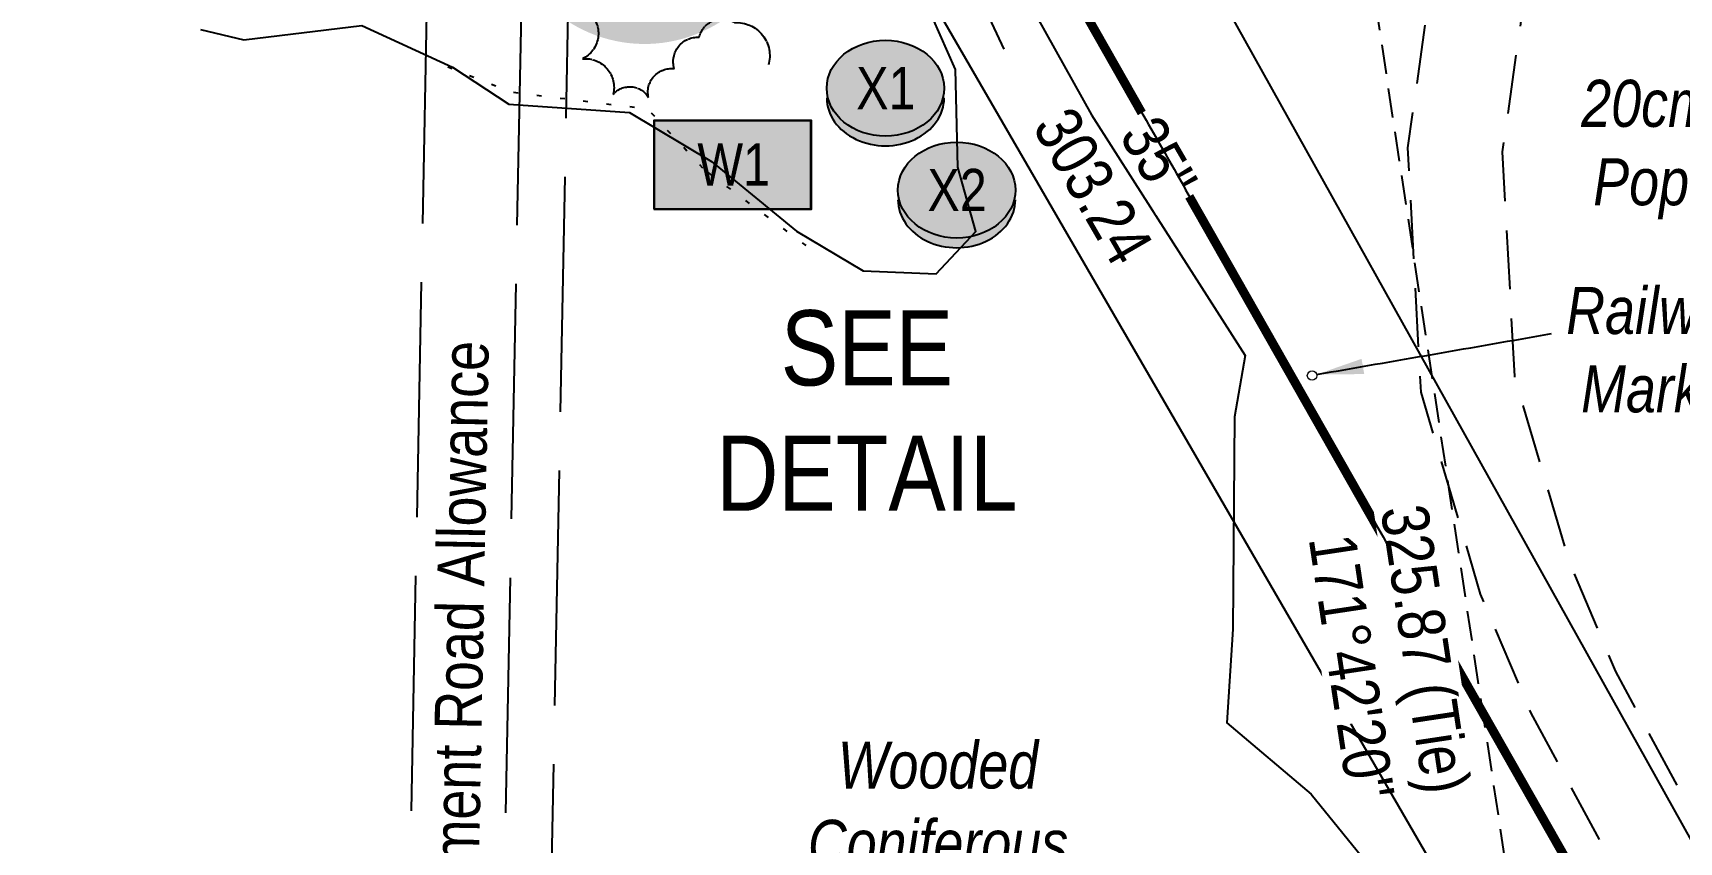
# Model space of a CAD drawing. Extents: x 410361 to 414309, y 6054312 to 6057526.
# Drawn here: x 412601.2 to 412951.4, y 6055172.9 to 6055345 of the extents above; entities that cross this region are included whole.
import ezdxf
from ezdxf.enums import TextEntityAlignment as Align

# ---------------------------------------------------------------- set-up
doc = ezdxf.new("R2010")
doc.units = 0
doc.header["$LTSCALE"] = 5
for name, pattern in [('0', [1, 1, 0]), ('DASHED', [19.05, 12.7, -6.35]), ('foc-ACCESSROAD', [3.75, 2.5, -1.25]), ('foc-TIELINE', [1.875, 1.25, -0.625]), ('foc-TOPO', [1, 0.2, -0.8]), ('foc-TOPO-ephemeral', [6.25, 3.125, -0.625, 0.625, -0.625, 0.625, -0.625]), ('foc-UNSURVEYED', [12.5, 10, -2.5])]:
    doc.linetypes.add(name, pattern=pattern)
doc.layers.add('AS-GENERAL', color=48, linetype='Continuous', lineweight=18)
for name, color, linetype in [('AS-RAILWAY', 13, 'TRACKS'), ('CL3D', 7, 'Continuous'), ('DETAIL-T', 7, 'Continuous'), ('F-AR', 190, 'foc-ACCESSROAD'), ('L-BD', 7, 'Continuous'), ('L-ROAD-T', 7, 'Continuous'), ('L-TIE', 7, 'foc-TIELINE'), ('L-TITLEDB', 4, 'Continuous'), ('L-USEC', 7, 'foc-UNSURVEYED'), ('P-BUFFER-H 30m', 51, 'Continuous'), ('P-CROSSINGS', 250, 'Continuous'), ('P-TEMP-BLOCKS', 250, 'Continuous'), ('T-BUSH', 110, '0'), ('T-DRAW', 143, 'foc-TOPO-ephemeral'), ('T-LOW-AREA', 48, 'foc-TOPO'), ('WETLAND', 143, 'Continuous'), ('WETLAND-T', 146, 'Continuous')]:
    doc.layers.add(name, color=color, linetype=linetype)
doc.styles.add('80CG', font='ARIALN.TTF', dxfattribs={"height": 10})
doc.styles.add('80L', font='ARIALN.TTF', dxfattribs={"height": 10})
doc.styles.add('Crossing', font='ARIALN.TTF', dxfattribs={"height": 10})
doc.styles.add('foc-LtypeFont', font='ARIALN.TTF', dxfattribs={"height": 7.35})
doc.linetypes.add('foc-TOPO-flowdirection-NOLINE', pattern='A,0,[">",foc-LtypeFont,S=0.3,R=0,X=0,Y=-0.945],-20,[">",foc-LtypeFont,S=0.3,R=0,X=0,Y=-0.945],0', length=20)
doc.linetypes.add('TRACKS', pattern='A,3.81,[130,ltypeshp1.shx,S=6.35,R=0,X=0,Y=0],3.81', length=7.62)
doc.dimstyles.new('Compass 5 000', dxfattribs={"dimscale": 5, "dimtxt": 9, "dimasz": 2, "dimexe": 0.2, "dimexo": 0.0625, "dimgap": 0.5, "dimtad": 0, "dimtih": 1, "dimtoh": 1, "dimzin": 0, "dimdsep": 46, "dimtxsty": '80CG', "dimcen": 0.1, "dimse1": 1, "dimse2": 1, "dimclrd": 256, "dimclrt": 256, "dimaunit": 1, "dimadec": 4, "dimazin": 0, "dimtfac": 0.06, "dimtofl": 0, "dimtmove": 0, "dimatfit": 1, "dimfxl": 0.2, "dimtolj": 1, "dimtzin": 0, "dimlwd": -1, "dimarcsym": 0})

# ---------------------------------------------------------------- blocks, each defined once
blk = doc.blocks.new('xing2')
h = blk.add_hatch(color=50)
h.dxf.hatch_style = 1
edge = h.paths.add_edge_path()
edge.add_ellipse((0, 0), major_axis=(-12.5, 0), ratio=0.816297, start_angle=0, end_angle=360)
h = blk.add_hatch(color=250)
h.dxf.hatch_style = 1
edge = h.paths.add_edge_path()
edge.add_ellipse((0, -2.05), major_axis=(-12.5, 0), ratio=0.816297, start_angle=0, end_angle=180)
edge.add_line((12.5, -2.05), (12.5, 0))
edge.add_ellipse((0, 0), major_axis=(-12.5, 0), ratio=0.816297, start_angle=0, end_angle=180, ccw=False)
edge.add_line((-12.5, 0), (-12.5, -2.05))
at = {"color": 250}
blk.add_ellipse((0, 0), major_axis=(-12.5, 0), ratio=0.816297, dxfattribs=at)
blk.add_ellipse((0, -2.05), major_axis=(-12.5, 0), ratio=0.816297, start_param=0, end_param=3.141593, dxfattribs=at)
at = {"color": 250, "style": 'Crossing'}
blk.add_attdef('CROSSING', text='', height=9, dxfattribs=at).set_placement((0.09, 0.02), align=Align.MIDDLE_CENTER)
at = {"color": 250, "style": 'Crossing', "flags": 1}
for tag, p in [('OWNER', (0.09, -12.49)), ('DESCRIPTION', (0.09, -25.77)), ('LOCATION', (0.09, -39.3)), ('DWG_REF', (0.09, -52.84))]:
    blk.add_attdef(tag, text='', height=9, dxfattribs=at).set_placement(p, align=Align.MIDDLE_CENTER)
blk = doc.blocks.new('Temp_Area')
h = blk.add_hatch(color=191)
h.dxf.hatch_style = 1
h.paths.add_polyline_path([(-16.83, -9.44), (16.33, -9.44), (16.33, 9.05), (-16.83, 9.05)])
at = {"color": 250}
for points in [[(-17.03, -9.64), (16.53, -9.64), (16.53, 9.25), (-17.03, 9.25)], [(-16.93, -9.54), (16.43, -9.54), (16.43, 9.15), (-16.93, 9.15)]]:
    blk.add_lwpolyline(points, close=True, dxfattribs=at)
at = {"color": 250, "style": '80L'}
blk.add_attdef('TEMPORARY', text='', height=9, dxfattribs=at).set_placement((0, -0.15), align=Align.MIDDLE_CENTER)

msp = doc.modelspace()

# ---------------------------------------------------------------- hatches: boundary and pattern name
at = {"layer": 'P-BUFFER-H 30m'}
h = msp.add_hatch(color=256, dxfattribs=at)
h.dxf.hatch_style = 1
edge = h.paths.add_edge_path()
edge.add_line((412783.125, 6055367.986), (412746.34, 6055346.685))
edge.add_arc((412731.313, 6055372.636), 29.987, 210.074, 300.074, ccw=False)
edge.add_line((412705.363, 6055357.609), (412697.85, 6055370.584))
edge.add_arc((412723.8, 6055385.611), 29.987, 120.074, 210.074, ccw=False)
edge.add_line((412708.773, 6055411.561), (412745.557, 6055432.862))
edge.add_line((412745.557, 6055432.862), (412783.125, 6055367.986))

# ---------------------------------------------------------------- linework, layer by layer
at = {"layer": 'AS-GENERAL'}
msp.add_circle((412873.307, 6055272.111), 1, dxfattribs=at)
at = {"layer": 'AS-RAILWAY', "flags": 128}
for points in [[(413430.736, 6054622.854), (413083.41, 6054960.953, -0.0704781), (412940.964, 6055143.785), (412635.634, 6055680.95)], [(413432.931, 6054622.811), (413084.454, 6054962.029, -0.070478), (412942.266, 6055144.528), (412637.382, 6055680.909)]]:
    msp.add_lwpolyline(points, format="xyb", dxfattribs=at)
at = {"layer": 'AS-RAILWAY', "linetype": 'DASHED', "ltscale": 0.1, "const_width": 1.5, "flags": 128}
msp.add_lwpolyline([(413431.834, 6054622.832), (413083.932, 6054961.491, -0.0704781), (412941.615, 6055144.157), (412636.508, 6055680.93)], format="xyb", dxfattribs=at)
at = {"layer": 'F-AR', "flags": 128}
for points in [[(413439.982, 6054622.671), (413408.421, 6054655.175), (413338.764, 6054724.898), (413313.761, 6054749.932), (413208.056, 6054855.43), (413118.315, 6054945.697), (413056.909, 6055007.832), (413031.199, 6055035.666), (412995.3, 6055078.354), (412972.539, 6055108.249), (412952.06, 6055140.685), (412919.845, 6055200.473), (412909.171, 6055225.631), (412896.511, 6055268.567), (412893.72, 6055320.562), (412899.897, 6055364.311), (412906.681, 6055400.67), (412914.084, 6055417.85), (412929.666, 6055429.342), (412947.939, 6055430.641), (412970.235, 6055429.312), (412999.959, 6055426.017), (413031.303, 6055421.439), (413063.813, 6055412.688), (413122.274, 6055393.071), (413166.95, 6055383.017), (413197.782, 6055380.311), (413227.299, 6055383.225), (413249.046, 6055389.324), (413288.225, 6055410.636), (413310.825, 6055427.683), (413335.424, 6055447.965), (413359.804, 6055469.013), (413384.057, 6055494.376), (413405.5, 6055523.123), (413408.958, 6055527.663), (413439.477, 6055567.756), (413459.475, 6055588.586), (413474.874, 6055599.265), (413492.935, 6055609.281), (413512.318, 6055618.292), (413514.096, 6055619.119), (413539.758, 6055626.571), (413579.052, 6055629.969), (413606.268, 6055630.09), (413607.301, 6055629.94)], [(413607.021, 6055609.78), (413604.868, 6055610.093), (413579.96, 6055609.984), (413543.442, 6055606.826), (413521.138, 6055600.349), (413511.893, 6055596.05), (413502.008, 6055591.454), (413485.443, 6055582.269), (413472.51, 6055573.299), (413454.689, 6055554.738), (413433.708, 6055527.174), (413421.464, 6055511.094), (413399.35, 6055481.444), (413373.59, 6055454.507), (413348.316, 6055432.686), (413323.208, 6055411.984), (413299.079, 6055393.784), (413256.616, 6055370.687), (413231.007, 6055363.504), (413197.892, 6055360.236), (413163.868, 6055363.22), (413116.885, 6055373.793), (413058.03, 6055393.543), (413027.246, 6055401.831), (412997.412, 6055406.187), (412968.538, 6055409.388), (412948.053, 6055410.609), (412936.865, 6055409.813), (412930.302, 6055404.972), (412925.922, 6055394.808), (412919.629, 6055361.078), (412913.786, 6055319.692), (412916.347, 6055271.975), (412928.021, 6055232.384), (412937.884, 6055209.136), (412969.331, 6055150.774), (412988.975, 6055119.661), (413010.911, 6055090.848), (413046.199, 6055048.888), (413071.363, 6055021.644), (413132.512, 6054959.77), (413222.205, 6054869.551), (413327.893, 6054764.07), (413367.589, 6054724.328), (413422.664, 6054669.202), (413468.391, 6054622.108)]]:
    msp.add_lwpolyline(points, dxfattribs=at)
at = {"layer": 'L-TIE', "flags": 128}
msp.add_lwpolyline([(412871.314, 6055453.707), (412919.99, 6055131.634)], dxfattribs=at)
at = {"layer": 'L-TITLEDB', "linetype": 'Continuous'}
for points in [[(412601.211, 6055681.752, -0.0073907), (412607.841, 6055670.683), (412919.99, 6055131.634, 0.0685993), (413066.502, 6054943.585), (413395.263, 6054623.557)], [(413468.404, 6054622.107), (413101.363, 6054979.397, -0.0685993), (412963.24, 6055156.679), (412671.242, 6055680.12)]]:
    msp.add_lwpolyline(points, format="xyb", dxfattribs=at)
at = {"layer": 'L-USEC'}
for p, q in [((412688.641, 6055541.932), (412680.901, 6055140.019)), ((412708.748, 6055541.544), (412701.008, 6055139.632)), ((412711.044, 6055139.423), (412718.783, 6055541.335))]:
    msp.add_line(p, q, dxfattribs=at)
at = {"layer": 'T-BUSH', "flags": 128}
msp.add_lwpolyline([(412710.998, 6055435.98, -0.5205671), (412716.543, 6055427.663, -0.5205671), (412722.088, 6055419.346, -0.5205671), (412726.081, 6055410.551, -0.5205671), (412718.814, 6055404.067, -0.5205671), (412710.651, 6055398.298, -0.5205671), (412702.495, 6055392.521, -0.5205671), (412695.061, 6055385.839, -0.5205671), (412697.711, 6055380.532, -0.5205671), (412705.914, 6055375.275, -0.5205671), (412711.039, 6055366.694, -0.5205671), (412716.165, 6055358.112, -0.5205671), (412719.638, 6055349.234, -0.5205671), (412718.143, 6055339.496, -0.5205671), (412724.627, 6055331.889, -0.5205671), (412732.16, 6055331.254, -0.5205671), (412737.641, 6055337.385, -0.5205671), (412742.968, 6055344.084, -0.5205671), (412750.472, 6055347.186, -0.5205671), (412757.658, 6055338.152, -0.5205671)], format="xyb", dxfattribs=at)
at = {"layer": 'T-DRAW', "linetype": 'foc-TOPO-flowdirection-NOLINE', "flags": 128}
msp.add_lwpolyline([(412807.831, 6055341.568), (412789.935, 6055379.744), (412781.605, 6055383.329), (412776.956, 6055391.018), (412774.897, 6055394.424), (412772.324, 6055398.682), (412782.52, 6055395.132), (412747.585, 6055439.514)], dxfattribs=at)
at = {"layer": 'T-LOW-AREA', "flags": 128}
for points in [[(412743.737, 6055316.222), (412732.012, 6055328.782), (412702.939, 6055332.357), (412689.399, 6055337.765)], [(412765.69, 6055299.779), (412743.693, 6055316.181)]]:
    msp.add_lwpolyline(points, dxfattribs=at)
at = {"layer": 'WETLAND', "flags": 128}
for points in [[(412793.551, 6055386.468), (412826.403, 6055327.553), (412835.619, 6055313.117), (412859.094, 6055276.348), (412856.802, 6055263.364), (412856.475, 6055218.195), (412855.196, 6055198.215), (412873.162, 6055183.099), (412892.444, 6055159.327)], [(412636.864, 6055345.707), (412646.048, 6055343.552), (412671.196, 6055346.573), (412690.452, 6055337.686), (412702.417, 6055329.848), (412728.146, 6055328.037), (412745.539, 6055317.65), (412763.663, 6055302.803), (412777.834, 6055294.41), (412793.358, 6055293.75), (412801.769, 6055302.767), (412797.981, 6055316.438), (412797.484, 6055337.214), (412790.963, 6055351.976)]]:
    msp.add_lwpolyline(points, dxfattribs=at)

# ---------------------------------------------------------------- block references
at = {"layer": 'P-CROSSINGS', "xscale": 0.9995685, "yscale": 0.9995685, "zscale": 0.9995685}
for p, values in [((412782.564, 6055333.242), {'CROSSING': 'X1'}), ((412797.715, 6055311.565), {'CROSSING': 'X2'})]:
    msp.add_blockref('xing2', p, dxfattribs=at).add_auto_attribs(values)
at = {"layer": 'P-TEMP-BLOCKS', "xscale": 0.9995685, "yscale": 0.9995685, "zscale": 0.9995685}
msp.add_blockref('Temp_Area', (412750.287, 6055317.145), dxfattribs=at).add_auto_attribs({'TEMPORARY': 'W1'})

# ---------------------------------------------------------------- texts
at = {"layer": 'AS-GENERAL', "insert": (412959.506, 6055277.543), "char_height": 9.99569, "width": 64.06961, "attachment_point": 5, "style": '80CG'}
msp.add_mtext('\\A1;{\\fArial Narrow|b0|i1|c0|p34;Railway Mile\\PMarker 178}', dxfattribs=at)
at = {"layer": 'DETAIL-T', "color": 3, "insert": (412778.628, 6055264.679), "char_height": 15.9931, "width": 63.60867, "attachment_point": 5, "style": '80CG'}
msp.add_mtext('SEE\\PDETAIL', dxfattribs=at)
at = {"layer": 'L-BD', "style": '80L'}
msp.add_text('303.24', height=9.9957, rotation=300.074, dxfattribs=at).set_placement((412826.788, 6055312.413), align=Align.MIDDLE)
at = {"layer": 'L-ROAD-T', "style": '80L'}
msp.add_text('Theoretic Government Road Allowance', height=9.99566, rotation=88.93342, dxfattribs=at).set_placement((412691.315, 6055179.584), align=Align.MIDDLE_CENTER)
at = {"layer": 'T-BUSH', "insert": (412965.927, 6055320.172), "char_height": 10.00385, "attachment_point": 5, "style": '80CG'}
msp.add_mtext('\\A1;{\\fArial Narrow|b0|i1|c0|p34;20cm Spruce,\\PPoplar, Birch}', dxfattribs=at)
at = {"layer": 'WETLAND-T', "insert": (412793.739, 6055171.098), "char_height": 9.99569, "width": 55.95579, "attachment_point": 5, "style": '80CG'}
msp.add_mtext('\\A1;{\\fArial Narrow|b0|i1|c0|p34;Wooded Coniferous Swamp}', dxfattribs=at)

# ---------------------------------------------------------------- leaders
at = {"layer": 'AS-GENERAL', "path_type": 1}
msp.add_leader([(412874.282, 6055272.332), (412924.24, 6055281.033)], dimstyle='Compass 5 000', override={"dimgap": 0.5, "dimtad": 0}, dxfattribs=at)

# ---------------------------------------------------------------- next in the draw order: texts
at = {"layer": 'L-BD', "attachment_point": 2, "style": '80L', "bg_fill": 3, "box_fill_scale": 1.15, "bg_fill_color": 256, "bg_fill_true_color": 256, "bg_fill_transparency": 0}
for s, insert, char_height, width, rotation in [("35''", (412845.091, 6055320.81), 9.9957, 17.41595, 300.074), ('325.87 (Tie)', (412902.384, 6055214.699), 9.99569, 61.14455, 278.59419)]:
    msp.add_mtext(s, dxfattribs=dict(at, insert=insert, char_height=char_height, width=width, rotation=rotation))

# ---------------------------------------------------------------- next in the draw order: texts
at = {"layer": 'L-BD', "insert": (412886.698, 6055210.873), "char_height": 9.99569, "width": 20.84193, "attachment_point": 2, "rotation": 278.59419, "style": '80L', "bg_fill": 3, "box_fill_scale": 1.15, "bg_fill_color": 256, "bg_fill_true_color": 256, "bg_fill_transparency": 0}
msp.add_mtext("171°42'20''", dxfattribs=at)

# ---------------------------------------------------------------- next in the draw order: linework, layer by layer
at = {"layer": 'CL3D'}
msp.add_polyline3d([(412827.164, 6055345.537, 814.742), (412827.658, 6055344.668, 814.789), (412828.152, 6055343.799, 814.817), (412828.646, 6055342.93, 814.839), (412829.14, 6055342.061, 814.841), (412829.634, 6055341.192, 814.854), (412830.128, 6055340.323, 814.873), (412830.622, 6055339.454, 814.866), (412831.116, 6055338.585, 814.859), (412831.61, 6055337.716, 814.866), (412832.104, 6055336.847, 814.891), (412832.598, 6055335.978, 814.898), (412833.092, 6055335.109, 814.9), (412833.586, 6055334.24, 814.953), (412834.08, 6055333.371, 814.941), (412834.574, 6055332.502, 814.949), (412835.068, 6055331.633, 814.966), (412835.561, 6055330.764, 814.977), (412836.055, 6055329.895, 814.973), (412836.549, 6055329.026, 815.015), (412837.043, 6055328.157, 815.035), (412837.537, 6055327.288, 815.047), (412838.031, 6055326.419, 815.048), (412838.525, 6055325.55, 815.067), (412839.019, 6055324.681, 815.059), (412839.513, 6055323.812, 815.087), (412840.007, 6055322.943, 815.085), (412840.501, 6055322.074, 815.09), (412840.995, 6055321.205, 815.112), (412841.489, 6055320.337, 815.143), (412841.983, 6055319.468, 815.134), (412842.477, 6055318.599, 815.146), (412842.971, 6055317.73, 815.151), (412843.465, 6055316.861, 815.153), (412843.959, 6055315.992, 815.15), (412844.452, 6055315.123, 815.187), (412844.946, 6055314.254, 815.194), (412845.44, 6055313.385, 815.203), (412845.934, 6055312.516, 815.219), (412846.428, 6055311.647, 815.241), (412846.922, 6055310.778, 815.233), (412847.416, 6055309.909, 815.243), (412847.91, 6055309.04, 815.255), (412848.404, 6055308.171, 815.281), (412848.898, 6055307.302, 815.304), (412849.392, 6055306.433, 815.294), (412849.886, 6055305.564, 815.314), (412850.38, 6055304.695, 815.316), (412850.874, 6055303.826, 815.321), (412851.368, 6055302.957, 815.345), (412851.862, 6055302.088, 815.339), (412852.356, 6055301.219, 815.347), (412852.849, 6055300.35, 815.356), (412853.343, 6055299.481, 815.354), (412853.837, 6055298.612, 815.372), (412854.331, 6055297.743, 815.408), (412854.825, 6055296.874, 815.393), (412855.319, 6055296.005, 815.365), (412855.813, 6055295.136, 815.391), (412856.307, 6055294.267, 815.428), (412856.801, 6055293.398, 815.44), (412857.295, 6055292.529, 815.447), (412857.789, 6055291.66, 815.464), (412858.283, 6055290.791, 815.478), (412858.777, 6055289.922, 815.475), (412859.271, 6055289.053, 815.475), (412859.765, 6055288.184, 815.484), (412860.259, 6055287.315, 815.464), (412860.753, 6055286.446, 815.474), (412861.246, 6055285.577, 815.513), (412861.74, 6055284.708, 815.52), (412862.234, 6055283.839, 815.541), (412862.728, 6055282.97, 815.56), (412863.222, 6055282.101, 815.567), (412863.716, 6055281.232, 815.578), (412864.21, 6055280.363, 815.576), (412864.704, 6055279.494, 815.624), (412865.198, 6055278.625, 815.609), (412865.692, 6055277.756, 815.632), (412866.186, 6055276.887, 815.625), (412866.68, 6055276.018, 815.646), (412867.174, 6055275.149, 815.644), (412867.668, 6055274.28, 815.659), (412868.162, 6055273.411, 815.677), (412868.656, 6055272.542, 815.722), (412869.15, 6055271.673, 815.705), (412869.643, 6055270.804, 815.713), (412870.137, 6055269.935, 815.743), (412870.631, 6055269.066, 815.753), (412871.125, 6055268.197, 815.726), (412871.619, 6055267.328, 815.726), (412872.113, 6055266.459, 815.764), (412872.607, 6055265.59, 815.769), (412873.101, 6055264.721, 815.807), (412873.595, 6055263.852, 815.83), (412874.089, 6055262.983, 815.811), (412874.583, 6055262.114, 815.832), (412875.077, 6055261.245, 815.83), (412875.571, 6055260.376, 815.85), (412876.065, 6055259.507, 815.829), (412876.559, 6055258.638, 815.838), (412877.053, 6055257.769, 815.845), (412877.547, 6055256.9, 815.857), (412878.04, 6055256.031, 815.869), (412878.534, 6055255.162, 815.896), (412879.028, 6055254.293, 815.894), (412879.522, 6055253.424, 815.921), (412880.016, 6055252.555, 815.918), (412880.51, 6055251.686, 815.956), (412881.004, 6055250.817, 815.945), (412881.498, 6055249.948, 815.942), (412881.992, 6055249.079, 815.944), (412882.486, 6055248.21, 815.955), (412882.98, 6055247.341, 815.981), (412883.474, 6055246.472, 816), (412883.968, 6055245.603, 816.012), (412884.462, 6055244.734, 816.033), (412884.956, 6055243.865, 816.039), (412885.45, 6055242.996, 816.053), (412885.944, 6055242.127, 816.06), (412886.437, 6055241.258, 816.034), (412886.931, 6055240.389, 816.052), (412887.425, 6055239.52, 816.089), (412887.919, 6055238.652, 816.115), (412888.413, 6055237.783, 816.115), (412888.907, 6055236.914, 816.116), (412889.401, 6055236.045, 816.12), (412889.895, 6055235.176, 816.12)], dxfattribs=at)

doc.saveas('drawing.dxf')
